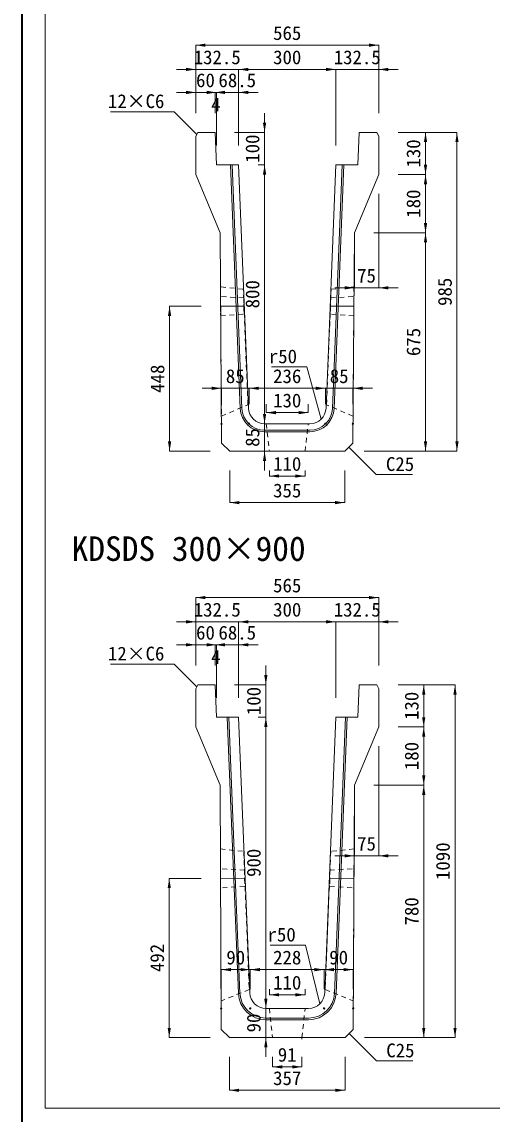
# Model space of a CAD drawing. Units: millimetres at full size; some dimension numbers follow another scale. Extents: x -5540 to 13511, y -4102 to 22994.
# Drawn here: x 5451 to 6904, y 13620 to 16995 of the extents above; entities that cross this region are included whole.
import ezdxf
from ezdxf.enums import TextEntityAlignment as Align

# ---------------------------------------------------------------- set-up
doc = ezdxf.new("R2010")
doc.units = ezdxf.units.MM
doc.header["$LTSCALE"] = 40
doc.linetypes.add('USER1', pattern=[0.675, 0.375, -0.3])
for name, color, linetype, lineweight in [('(0-0)', 4, 'Continuous', 5), ('0_2', 7, 'Continuous', 13), ('図枠', 7, 'Continuous', 5), ('寸法線', 7, 'Continuous', 13), ('引出線', 4, 'Continuous', 13), ('本体', 2, 'Continuous', 13), ('補助線', 8, 'Continuous', 13), ('開孔(スリット)', 30, 'Continuous', 9), ('開孔部', 30, 'USER1', 9)]:
    doc.layers.add(name, color=color, linetype=linetype, lineweight=lineweight)
doc.styles.add('ＭＳ ゴシック', font='')
doc.styles.get('ＭＳ ゴシック').set_extended_font_data('MS Gothic')

# ---------------------------------------------------------------- blocks, each defined once
blk = doc.blocks.new('filled_arrow')
at = {"color": 0, "linetype": 'Continuous', "lineweight": -2}
blk.add_solid([(7.5, 1.25), (0, 0), (7.5, -1.25)], dxfattribs=at)

msp = doc.modelspace()

# ---------------------------------------------------------------- linework, layer by layer
at = {"layer": '(0-0)'}
for p, q in [((6126.04, 15800.67), (6095.92, 16553.67)), ((6131.04, 15800.87), (6100.93, 16553.67)), ((6410.85, 15800.87), (6440.96, 16553.67)), ((6415.84, 15800.67), (6445.96, 16553.67)), ((6340.9, 15733.67), (6200.98, 15733.67)), ((6340.9, 15728.67), (6200.98, 15728.67)), ((6120.05, 13993.27), (6085.92, 14846.67)), ((6125.06, 13993.27), (6090.92, 14846.67)), ((6416.83, 13993.27), (6450.97, 14846.67)), ((6421.84, 13993.27), (6455.98, 14846.67)), ((6336.91, 13916.67), (6204.99, 13916.67)), ((6204.99, 13911.67), (6336.91, 13911.67))]:
    msp.add_line(p, q, dxfattribs=at)
for centre, radius, start, end in [((6200.98, 15803.67), 75, 182.29097, 270), ((6200.98, 15803.67), 70, 182.29094, 270), ((6340.9, 15803.67), 70, 270, 357.70908), ((6340.9, 15803.67), 75, 270, 357.70901), ((6204.99, 13996.67), 85, 182.29054, 270), ((6204.99, 13996.67), 80, 182.29048, 270), ((6336.91, 13996.67), 80, 270, 357.70952), ((6336.91, 13996.67), 85, 270, 357.70946)]:
    msp.add_arc(centre, radius, start, end, dxfattribs=at)
at = {"layer": '0_2', "color": 1}
msp.add_lwpolyline([(5522.87, 13638.08), (9223.49, 13638.08), (9223.49, 18774.03), (5522.87, 18774.03)], close=True, dxfattribs=at)
at = {"layer": '図枠', "lineweight": 40}
msp.add_line((5451.24, 22570.17), (5451.24, 10819.83), dxfattribs=at)
at = {"layer": '寸法線'}
for p, q in [((5988.44, 16923.28), (6553.44, 16923.28)), ((5988.44, 16713.67), (5988.44, 16923.28)), ((6553.44, 16713.67), (6553.44, 16923.28)), ((5928.44, 16848.4), (6180.94, 16848.4)), ((5988.44, 16713.67), (5988.44, 16848.4)), ((6120.94, 16848.4), (6420.94, 16848.4)), ((6120.94, 16613.67), (6120.94, 16848.4)), ((6120.94, 16613.67), (6120.94, 16848.4)), ((6360.94, 16848.4), (6613.44, 16848.4)), ((6420.94, 16613.67), (6420.94, 16848.4)), ((6420.94, 16613.67), (6420.94, 16848.4)), ((6553.44, 16713.67), (6553.44, 16848.4)), ((5928.44, 16777.38), (6108.44, 16777.38)), ((5988.44, 16713.67), (5988.44, 16777.38)), ((5992.44, 16777.38), (6180.94, 16777.38)), ((6018.44, 16777.38), (6082.44, 16777.38)), ((6048.44, 16713.67), (6048.44, 16777.38)), ((6048.44, 16713.67), (6048.44, 16777.38)), ((6052.44, 16613.67), (6052.44, 16777.38)), ((6052.44, 16613.67), (6052.44, 16777.38)), ((6120.94, 16613.67), (6120.94, 16777.38)), ((6200.98, 16493.67), (6200.98, 16713.67)), ((6108.44, 16653.67), (6200.98, 16653.67)), ((6613.44, 16653.67), (6698.17, 16653.67)), ((6613.44, 16653.67), (6795.35, 16653.67)), ((6698.17, 16523.67), (6698.17, 16653.67)), ((6795.35, 15668.67), (6795.35, 16653.67)), ((6180.94, 16553.67), (6200.98, 16553.67)), ((6180.94, 16553.67), (6200.98, 16553.67)), ((6200.98, 15753.67), (6200.98, 16553.67)), ((6613.44, 16523.67), (6698.17, 16523.67)), ((6613.44, 16523.67), (6698.17, 16523.67)), ((6698.17, 16343.67), (6698.17, 16523.67)), ((6553.44, 16463.67), (6553.44, 16173.53)), ((6538.44, 16343.67), (6698.17, 16343.67)), ((6538.44, 16343.67), (6698.17, 16343.67)), ((6698.17, 15668.67), (6698.17, 16343.67)), ((6478.44, 16283.67), (6478.44, 16173.53)), ((6418.44, 16173.53), (6613.44, 16173.53)), ((5907.55, 15668.67), (5907.55, 16116.67)), ((6005.17, 16116.67), (5907.55, 16116.67)), ((6007.94, 15862.99), (6212.94, 15862.99)), ((6067.94, 15813.69), (6067.94, 15862.99)), ((6152.94, 15813.69), (6152.94, 15862.99)), ((6152.94, 15862.99), (6388.94, 15862.99)), ((6152.94, 15813.69), (6152.94, 15862.99)), ((6328.94, 15862.99), (6533.94, 15862.99)), ((6388.94, 15813.69), (6388.94, 15862.99)), ((6388.94, 15813.69), (6388.94, 15862.99)), ((6473.94, 15813.67), (6473.94, 15862.99)), ((6200.98, 15608.67), (6200.98, 15813.67)), ((6205.94, 15787.86), (6205.94, 15813.67)), ((6335.94, 15787.86), (6335.94, 15813.67)), ((6205.94, 15787.86), (6335.94, 15787.86)), ((6200.98, 15753.67), (6260.98, 15753.67)), ((6200.98, 15753.67), (6260.98, 15753.67)), ((6033.44, 15668.67), (5907.55, 15668.67)), ((6200.98, 15668.67), (6155.3, 15668.67)), ((6508.44, 15668.67), (6698.17, 15668.67)), ((6508.44, 15668.67), (6795.35, 15668.67)), ((6093.44, 15608.67), (6093.44, 15509.72)), ((6215.94, 15608.67), (6215.94, 15591.87)), ((6325.94, 15608.67), (6325.94, 15591.87)), ((6448.44, 15608.67), (6448.44, 15509.72)), ((6215.94, 15591.87), (6325.94, 15591.87)), ((6093.44, 15509.72), (6448.44, 15509.72)), ((5988.45, 15216.28), (6553.45, 15216.28)), ((5988.45, 15006.67), (5988.45, 15216.28)), ((6553.45, 15006.67), (6553.45, 15216.28)), ((5928.45, 15141.4), (6180.95, 15141.4)), ((5988.45, 15006.67), (5988.45, 15141.4)), ((6120.95, 15141.4), (6420.95, 15141.4)), ((6120.95, 14906.67), (6120.95, 15141.4)), ((6120.95, 14906.67), (6120.95, 15141.4)), ((6360.95, 15141.4), (6613.45, 15141.4)), ((6420.95, 14906.67), (6420.95, 15141.4)), ((6420.95, 14906.67), (6420.95, 15141.4)), ((6553.45, 15006.67), (6553.45, 15141.4)), ((5928.45, 15070.38), (6108.45, 15070.38)), ((5988.45, 15006.67), (5988.45, 15070.38)), ((5992.45, 15070.38), (6180.95, 15070.38)), ((6018.45, 15070.38), (6082.45, 15070.38)), ((6048.45, 15006.67), (6048.45, 15070.38)), ((6048.45, 15006.67), (6048.45, 15070.38)), ((6052.45, 14906.67), (6052.45, 15070.38)), ((6052.45, 14906.67), (6052.45, 15070.38)), ((6120.95, 14906.67), (6120.95, 15070.38)), ((6204.99, 14786.67), (6204.99, 15006.67)), ((6108.45, 14946.67), (6204.99, 14946.67)), ((6613.45, 14946.67), (6692.63, 14946.67)), ((6613.45, 14946.67), (6789.29, 14946.67)), ((6692.63, 14816.67), (6692.63, 14946.67)), ((6789.29, 13856.67), (6789.29, 14946.67)), ((6180.95, 14846.67), (6204.99, 14846.67)), ((6180.95, 14846.67), (6204.99, 14846.67)), ((6204.99, 13946.67), (6204.99, 14846.67)), ((6613.45, 14816.67), (6692.63, 14816.67)), ((6613.45, 14816.67), (6692.63, 14816.67)), ((6692.63, 14636.67), (6692.63, 14816.67)), ((6553.45, 14756.67), (6553.45, 14418.28)), ((6538.45, 14636.67), (6692.63, 14636.67)), ((6538.45, 14636.67), (6692.63, 14636.67)), ((6692.63, 13856.67), (6692.63, 14636.67)), ((6478.45, 14576.67), (6478.45, 14418.28)), ((6418.45, 14418.28), (6613.45, 14418.28)), ((5906.55, 13856.67), (5906.55, 14348.67)), ((6004.91, 14348.67), (5906.55, 14348.67)), ((6066.95, 14066.57), (6156.95, 14066.57)), ((6066.95, 14006.67), (6066.95, 14066.57)), ((6156.95, 14006.67), (6156.95, 14066.57)), ((6156.95, 14066.57), (6384.95, 14066.57)), ((6156.95, 14006.67), (6156.95, 14066.57)), ((6384.95, 14006.67), (6384.95, 14066.57)), ((6384.95, 14066.57), (6474.95, 14066.57)), ((6384.95, 14006.67), (6384.95, 14066.57)), ((6474.95, 14006.67), (6474.95, 14066.57)), ((6204.99, 13796.67), (6204.99, 14006.67)), ((6215.95, 13988.8), (6215.95, 14006.67)), ((6215.95, 13988.8), (6325.95, 13988.8)), ((6325.95, 13988.8), (6325.95, 14006.67)), ((6204.99, 13946.67), (6264.99, 13946.67)), ((6204.99, 13946.67), (6264.99, 13946.67)), ((6032.45, 13856.67), (5906.55, 13856.67)), ((6204.99, 13856.67), (6149.17, 13856.67)), ((6509.45, 13856.67), (6692.63, 13856.67)), ((6509.45, 13856.67), (6789.29, 13856.67)), ((6092.45, 13796.67), (6092.45, 13693.69)), ((6225.42, 13796.67), (6225.42, 13766.02)), ((6316.47, 13796.67), (6316.47, 13766.02)), ((6449.45, 13796.67), (6449.45, 13693.69)), ((6225.42, 13766.02), (6316.47, 13766.02)), ((6092.45, 13693.69), (6449.45, 13693.69))]:
    msp.add_line(p, q, dxfattribs=at)
at = {"layer": '引出線'}
for points in [[(5991.44, 16647.67), (5921.52, 16717.6), (5724.99, 16717.6)], [(6375.54, 15767.62), (6331.27, 15929.08), (6222.01, 15929.08)], [(6460.96, 15681.19), (6545.86, 15596.29), (6657.87, 15596.29)], [(5991.45, 14940.67), (5921.52, 15010.6), (5725, 15010.6)], [(6371.55, 13960.62), (6327.28, 14142.19), (6218.01, 14142.19)], [(6462.03, 13869.26), (6546.93, 13784.36), (6658.93, 13784.36)]]:
    msp.add_lwpolyline(points, dxfattribs=at)
at = {"layer": '本体'}
for p, q in [((5988.44, 16641.67), (5994.44, 16653.67)), ((5988.44, 16641.67), (5988.44, 16523.67)), ((5994.44, 16653.67), (6048.44, 16653.67)), ((6048.44, 16653.67), (6052.44, 16553.67)), ((6493.44, 16653.67), (6489.44, 16553.67)), ((6547.44, 16653.67), (6493.44, 16653.67)), ((6553.44, 16641.67), (6547.44, 16653.67)), ((6553.44, 16641.67), (6553.44, 16523.67)), ((6052.44, 16553.67), (6120.94, 16553.67)), ((6151.02, 15801.67), (6120.94, 16553.67)), ((6390.86, 15801.67), (6420.94, 16553.67)), ((6489.44, 16553.67), (6420.94, 16553.67)), ((5988.44, 16523.67), (6063.44, 16343.67)), ((6553.44, 16523.67), (6478.44, 16343.67)), ((6068.4, 15693.71), (6063.44, 16343.67)), ((6473.48, 15693.71), (6478.44, 16343.67)), ((6200.98, 15753.67), (6340.9, 15753.67)), ((6093.44, 15668.67), (6068.4, 15693.71)), ((6093.44, 15668.67), (6448.44, 15668.67)), ((6448.44, 15668.67), (6473.48, 15693.71)), ((5988.45, 14934.67), (5994.45, 14946.67)), ((5988.45, 14934.67), (5988.45, 14816.67)), ((5994.45, 14946.67), (6048.45, 14946.67)), ((6048.45, 14946.67), (6052.45, 14846.67)), ((6493.45, 14946.67), (6489.45, 14846.67)), ((6547.45, 14946.67), (6493.45, 14946.67)), ((6553.45, 14934.67), (6547.45, 14946.67)), ((6553.45, 14934.67), (6553.45, 14816.67)), ((6052.45, 14846.67), (6120.95, 14846.67)), ((6155.03, 13994.67), (6120.95, 14846.67)), ((6386.87, 13994.67), (6420.95, 14846.67)), ((6489.45, 14846.67), (6420.95, 14846.67)), ((5988.45, 14816.67), (6063.45, 14636.67)), ((6553.45, 14816.67), (6478.45, 14636.67)), ((6063.45, 14636.67), (6067.27, 13881.84)), ((6478.45, 14636.67), (6474.62, 13881.84)), ((6336.91, 13946.67), (6204.99, 13946.67)), ((6092.45, 13856.67), (6067.27, 13881.84)), ((6449.45, 13856.67), (6474.62, 13881.84)), ((6092.45, 13856.67), (6449.45, 13856.67))]:
    msp.add_line(p, q, dxfattribs=at)
at = {"layer": '本体', "linetype": 'USER1', "lineweight": 9}
for p, q in [((6136.9, 16142.22), (6064.95, 16146.67)), ((6136.9, 16142.22), (6137.28, 16092.22)), ((6404.99, 16142.22), (6404.6, 16092.22)), ((6404.99, 16142.22), (6476.94, 16146.67)), ((6065.4, 16086.67), (6137.28, 16092.22)), ((6476.48, 16086.67), (6404.6, 16092.22)), ((6139.35, 14374.05), (6064.75, 14378.67)), ((6402.54, 14374.05), (6477.14, 14378.67))]:
    msp.add_line(p, q, dxfattribs=at)
for points in [[(6139.35, 14374.05), (6139.6, 14324.05), (6065.06, 14318.67)], [(6402.54, 14374.05), (6402.29, 14324.05), (6476.83, 14318.67)]]:
    msp.add_lwpolyline(points, dxfattribs=at)
at = {"layer": '本体'}
for centre, start, end in [((6200.98, 15803.67), 182.2907, 270), ((6340.9, 15803.67), 270, 357.70932), ((6204.99, 13996.67), 182.28986, 270), ((6336.91, 13996.67), 270, 357.70932)]:
    msp.add_arc(centre, 50, start, end, dxfattribs=at)
at = {"layer": '補助線'}
for p, q in [((6064.95, 16146.67), (6065.4, 16086.67)), ((6137.4, 16142.22), (6136.9, 16142.22)), ((6404.49, 16142.22), (6404.99, 16142.22)), ((6476.94, 16146.67), (6476.48, 16086.67)), ((6137.09, 16117.22), (6065.17, 16116.67)), ((6404.8, 16117.22), (6476.71, 16116.67)), ((6139.4, 16092.24), (6137.28, 16092.22)), ((6402.49, 16092.24), (6404.6, 16092.22)), ((6064.75, 14378.67), (6065.06, 14318.67)), ((6139.48, 14349.05), (6064.91, 14348.67)), ((6139.85, 14374.05), (6139.35, 14374.05)), ((6402.04, 14374.05), (6402.54, 14374.05)), ((6402.41, 14349.05), (6476.98, 14348.67)), ((6477.14, 14378.67), (6476.83, 14318.67)), ((6141.85, 14324.06), (6139.6, 14324.05)), ((6400.04, 14324.06), (6402.29, 14324.05))]:
    msp.add_line(p, q, dxfattribs=at)
at = {"layer": '補助線', "linetype": 'USER1', "lineweight": 9}
msp.add_line((6315.95, 13851.67), (6316.47, 13856.67), dxfattribs=at)
at = {"layer": '補助線'}
for centre in [(6067.94, 15753.69), (6152.94, 15753.69), (6388.94, 15753.69), (6473.94, 15753.67), (6066.95, 13946.67), (6156.95, 13946.67), (6384.95, 13946.67), (6474.95, 13946.67)]:
    msp.add_circle(centre, 2, dxfattribs=at)
at = {"layer": '開孔(スリット)', "linetype": 'USER1'}
for points in [[(6067.77, 15776.67), (6149.6, 15812.29), (6135.17, 16169.19), (6064.71, 16176.66)], [(6474.12, 15776.67), (6392.29, 15812.3), (6406.71, 16169.2), (6477.17, 16176.66)]]:
    msp.add_lwpolyline(points, close=True, dxfattribs=at)
at = {"layer": '開孔(スリット)', "linetype": 'USER1', "lineweight": 13}
for points in [[(6064.44, 14439.66), (6136.48, 14432.03), (6153.65, 14005.11), (6066.83, 13969.67)], [(6477.45, 14439.66), (6405.41, 14432.03), (6388.24, 14005.11), (6475.06, 13969.67)]]:
    msp.add_lwpolyline(points, close=True, dxfattribs=at)
at = {"layer": '開孔部'}
msp.add_lwpolyline([(6325.94, 15668.67), (6335.94, 15753.67), (6205.94, 15753.67), (6215.94, 15668.67)], close=True, dxfattribs=at)
at = {"layer": '開孔部', "lineweight": 13}
msp.add_lwpolyline([(6316.47, 13856.67), (6325.95, 13946.67), (6215.95, 13946.67), (6225.42, 13856.67)], dxfattribs=at)

# ---------------------------------------------------------------- block references
at = {"layer": '寸法線', "xscale": 4, "yscale": 4}
for p in [(5988.44, 16923.28), (6120.94, 16848.4), (6120.94, 16848.4), (6553.44, 16848.4), (6048.44, 16777.38), (6120.94, 16777.38), (6553.44, 16173.53), (6152.94, 15862.99), (6152.94, 15862.99), (6473.94, 15862.99), (6205.94, 15787.86), (6215.94, 15591.87), (6093.44, 15509.72), (5988.45, 15216.28), (6120.95, 15141.4), (6120.95, 15141.4), (6553.45, 15141.4), (6048.45, 15070.38), (6120.95, 15070.38), (6553.45, 14418.28), (6066.95, 14066.57), (6156.95, 14066.57), (6384.95, 14066.57), (6215.95, 13988.8), (6225.42, 13766.02), (6092.45, 13693.69)]:
    msp.add_blockref('filled_arrow', p, dxfattribs=at)
for p, rotation in [((6553.44, 16923.28), 180), ((5988.44, 16848.4), 180), ((6420.94, 16848.4), 180), ((6420.94, 16848.4), 180), ((5988.44, 16777.38), 180), ((6052.44, 16777.38), 180), ((6200.98, 16653.67), 90), ((6698.17, 16653.67), 270), ((6795.35, 16653.67), 270), ((6200.98, 16553.67), 270), ((6200.98, 16553.67), 270), ((6698.17, 16523.67), 90), ((6698.17, 16523.67), 270), ((6698.17, 16343.67), 90), ((6698.17, 16343.67), 270), ((6478.44, 16173.53), 180), ((5907.55, 16116.67), 270), ((6067.94, 15862.99), 180), ((6388.94, 15862.99), 180), ((6388.94, 15862.99), 180), ((6200.98, 15753.67), 90), ((6200.98, 15753.67), 90), ((6335.94, 15787.86), 180), ((5907.55, 15668.67), 90), ((6698.17, 15668.67), 90), ((6795.35, 15668.67), 90), ((6200.98, 15668.67), 270), ((6325.94, 15591.87), 180), ((6448.44, 15509.72), 180), ((6553.45, 15216.28), 180), ((5988.45, 15141.4), 180), ((6420.95, 15141.4), 180), ((6420.95, 15141.4), 180), ((5988.45, 15070.38), 180), ((6052.45, 15070.38), 180), ((6204.99, 14946.67), 90), ((6692.63, 14946.67), 270), ((6789.29, 14946.67), 270), ((6204.99, 14846.67), 270), ((6204.99, 14846.67), 270), ((6692.63, 14816.67), 90), ((6692.63, 14816.67), 270), ((6692.63, 14636.67), 90), ((6692.63, 14636.67), 270), ((6478.45, 14418.28), 180), ((5906.55, 14348.67), 270), ((6156.95, 14066.57), 180), ((6384.95, 14066.57), 180), ((6474.95, 14066.57), 180), ((6204.99, 13946.67), 90), ((6204.99, 13946.67), 90), ((6325.95, 13988.8), 180), ((5906.55, 13856.67), 90), ((6692.63, 13856.67), 90), ((6789.29, 13856.67), 90), ((6204.99, 13856.67), 270), ((6316.47, 13766.02), 180), ((6449.45, 13693.69), 180)]:
    msp.add_blockref('filled_arrow', p, dxfattribs=dict(at, rotation=rotation))
at = {"layer": '引出線', "xscale": 0.133, "yscale": 0.133}
for p, rotation in [((5991.44, 16647.67), 135), ((6375.54, 15767.62), 105.3), ((6460.96, 15681.19), 315), ((5991.45, 14940.67), 135), ((6371.55, 13960.62), 103.7), ((6462.03, 13869.26), 315)]:
    msp.add_blockref('filled_arrow', p, dxfattribs=dict(at, rotation=rotation))

# ---------------------------------------------------------------- texts
at = {"layer": '0_2', "style": 'ＭＳ ゴシック'}
msp.add_text('KDSDS 300×900', height=75.95, dxfattribs=at).set_placement((5604.69, 15306.74), align=Align.BOTTOM_LEFT)
at = {"layer": '寸法線', "style": 'ＭＳ ゴシック'}
for s, p in [('565', (6270.94, 16960.78)), ('132.5', (6054.69, 16885.9)), ('300', (6270.94, 16885.9)), ('132.5', (6487.19, 16885.9)), ('60', (6018.44, 16814.88)), ('68.5', (6116.61, 16814.88)), ('4', (6050.44, 16739.88)), ('75', (6515.94, 16211.03)), ('85', (6110.44, 15900.49)), ('236', (6270.94, 15900.49)), ('85', (6431.44, 15900.49)), ('130', (6270.94, 15825.36)), ('110', (6270.94, 15629.37)), ('355', (6270.94, 15547.22)), ('565', (6270.95, 15253.78)), ('132.5', (6054.7, 15178.9)), ('300', (6270.95, 15178.9)), ('132.5', (6487.2, 15178.9)), ('60', (6018.45, 15107.88)), ('68.5', (6116.61, 15107.88)), ('4', (6050.45, 15032.88)), ('75', (6515.95, 14455.78)), ('90', (6111.95, 14104.07)), ('228', (6270.95, 14104.07)), ('90', (6429.95, 14104.07)), ('110', (6270.95, 14026.3)), ('91', (6270.95, 13803.52)), ('357', (6270.95, 13731.19))]:
    msp.add_text(s, height=42.72, dxfattribs=at).set_placement(p, align=Align.MIDDLE_CENTER)
for s, p in [('100', (6163.48, 16603.67)), ('130', (6660.67, 16588.67)), ('180', (6660.67, 16433.67)), ('800', (6163.48, 16153.67)), ('985', (6757.85, 16161.17)), ('675', (6660.67, 16006.17)), ('448', (5870.05, 15892.67)), ('85', (6163.48, 15711.17)), ('100', (6167.49, 14896.67)), ('130', (6655.13, 14881.67)), ('180', (6655.13, 14726.67)), ('1090', (6751.79, 14401.67)), ('900', (6167.49, 14396.67)), ('780', (6655.13, 14246.67)), ('492', (5869.05, 14102.67)), ('90', (6167.49, 13901.67))]:
    msp.add_text(s, height=42.72, rotation=90, dxfattribs=at).set_placement(p, align=Align.MIDDLE_CENTER)
at = {"layer": '引出線', "style": 'ＭＳ ゴシック'}
for s, p in [('12×C6', (5891.52, 16771.6)), ('r50', (6301.27, 15983.08)), ('12×C6', (5891.52, 15064.6)), ('r50', (6297.28, 14196.19))]:
    msp.add_text(s, height=42.72, dxfattribs=at).set_placement(p, align=Align.TOP_RIGHT)
for p in [(6575.86, 15650.29), (6576.93, 13838.36)]:
    msp.add_text('C25', height=42.72, dxfattribs=at).set_placement(p, align=Align.TOP_LEFT)

doc.saveas('drawing.dxf')
